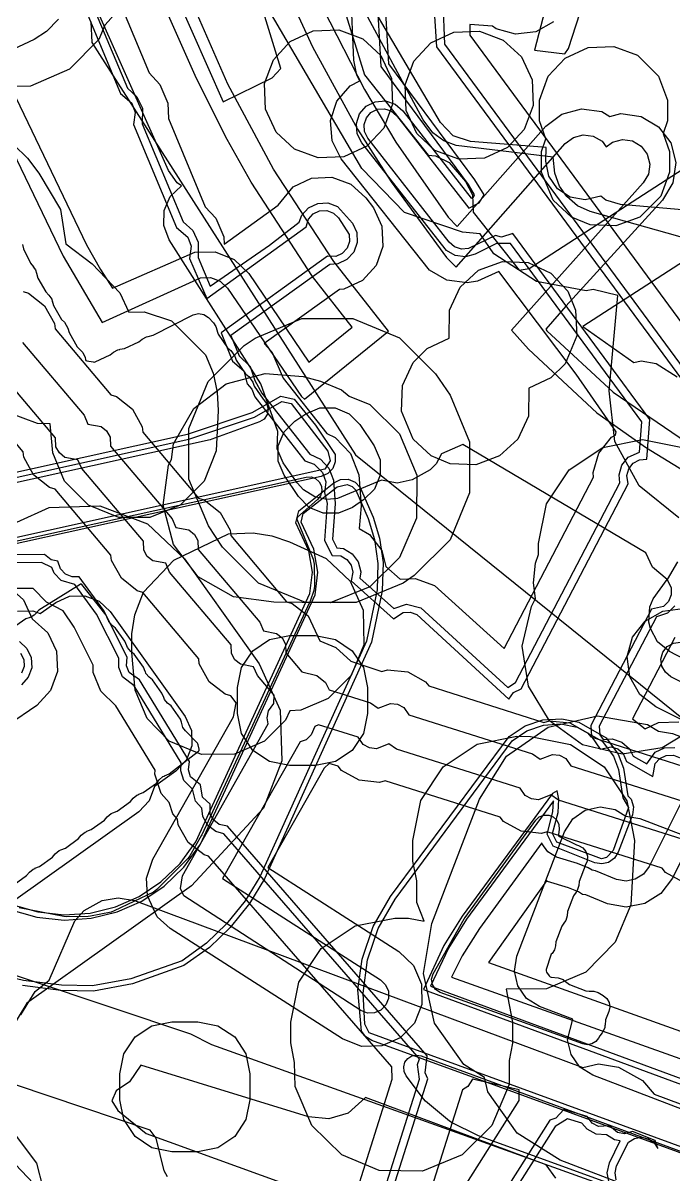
# Model space of a CAD drawing. Header units: metres. Extents: x -2677 to -840, y 169 to 1487.
# Drawn here: x -1559.93 to -1534.93, y 214.33 to 258.62 of the extents above; entities that cross this region are included whole.
import ezdxf

# ---------------------------------------------------------------- set-up
doc = ezdxf.new("R2010")
doc.units = ezdxf.units.M
doc.layers.add('AI_GREENING_EXCLUSIONS', color=1, linetype='Continuous')
doc.layers.add('AI_GREENING_LAWN', color=82, linetype='Continuous')

msp = doc.modelspace()

# ---------------------------------------------------------------- linework, layer by layer
at = {"layer": 'AI_GREENING_EXCLUSIONS'}
for points in [[(-1560.518, 265.939), (-1558.987, 265.635), (-1558.788, 265.501), (-1558.788, 265.501), (-1558.185, 265.382), (-1556.888, 264.514), (-1556.02, 263.217), (-1555.716, 261.686), (-1555.923, 260.315), (-1556.149, 259.59), (-1556.542, 258.8), (-1556.791, 258.533), (-1557.02, 257.984), (-1558.143, 256.84), (-1559.652, 256.193), (-1561.313, 256.177)], [(-1538.417, 264.78), (-1540.283, 257.568), (-1539.118, 257.437), (-1538.973, 257.637), (-1537.356, 262.673)], [(-1548.756, 262.943), (-1546.819, 256.622), (-1544.373, 253.535), (-1544.085, 253.515), (-1543.561, 253.254), (-1542.93, 252.529), (-1542.663, 252.008), (-1542.641, 251.348), (-1540.875, 249.119), (-1540.494, 249.185), (-1530.175, 255.85)], [(-1554.65, 261.03), (-1552.239, 255.587), (-1550.359, 256.509), (-1550.033, 256.873), (-1551.628, 262.079)], [(-1533.867, 250.164), (-1538.14, 251.366), (-1538.631, 251.592), (-1539.042, 251.942), (-1539.321, 252.34), (-1539.507, 252.847), (-1539.563, 253.462), (-1543.298, 253.903), (-1543.765, 254.089), (-1544.186, 254.4), (-1544.559, 254.893), (-1548.108, 261.5)], [(-1533.286, 251.318), (-1536.985, 251.645), (-1537.546, 251.809), (-1537.735, 251.96), (-1538.335, 251.82), (-1538.91, 251.928), (-1539.401, 252.248), (-1539.731, 252.731), (-1539.852, 253.304), (-1539.831, 253.837), (-1542.74, 254.058), (-1543.41, 254.285), (-1543.901, 254.794), (-1547.591, 261.091)], [(-1562.302, 257.746), (-1558.389, 249.654), (-1556.888, 247.103), (-1553.116, 248.825), (-1552.726, 248.832), (-1552.363, 248.688), (-1552.082, 248.417), (-1549.24, 244.264), (-1549.126, 244.15), (-1545.891, 246.767), (-1547.998, 249.453), (-1550.306, 253), (-1552.068, 256.272), (-1554.032, 260.793)], [(-1556.5, 260.085), (-1555.084, 256.697), (-1554.672, 256.259), (-1554.37, 255.537), (-1554.35, 254.941), (-1552.934, 251.552), (-1552.523, 251.115), (-1552.221, 250.393), (-1552.201, 250.119), (-1550.132, 251.611), (-1549.558, 252.322), (-1548.851, 252.653), (-1548.072, 252.689), (-1547.338, 252.424), (-1546.761, 251.899), (-1546.475, 251.511), (-1546.144, 250.804), (-1546.108, 250.025), (-1546.373, 249.291), (-1546.898, 248.714), (-1547.605, 248.383), (-1547.781, 248.374), (-1550.669, 246.292), (-1550.373, 245.971), (-1549.94, 244.959), (-1548.262, 242.833), (-1547.947, 242.68), (-1547.353, 242.061), (-1547.031, 241.241), (-1546.949, 240.055), (-1547.014, 239.188), (-1546.624, 238.958), (-1546.155, 238.334), (-1545.998, 237.728), (-1545.442, 237.23), (-1544.865, 237.258), (-1544.131, 236.994), (-1541.454, 234.568), (-1538.016, 241.157), (-1538.035, 241.332), (-1537.815, 242.081), (-1537.326, 242.689), (-1537.179, 242.769), (-1537.143, 242.901), (-1538.686, 245.113), (-1541.655, 249.06), (-1542.475, 248.693), (-1542.872, 248.625), (-1543.646, 248.725), (-1544.323, 249.113), (-1547.712, 253.396), (-1548.062, 254.093), (-1548.12, 254.871), (-1547.875, 255.612), (-1547.365, 256.203), (-1546.994, 256.39), (-1547.112, 256.613), (-1547.224, 257.19), (-1547.343, 259.863)], [(-1557.834, 259.854), (-1556.183, 255.901), (-1555.75, 255.532), (-1555.625, 255.182), (-1555.685, 254.71), (-1554.033, 250.756), (-1553.601, 250.388), (-1553.475, 250.038), (-1553.536, 249.566), (-1552.872, 248.032), (-1549.061, 250.78), (-1548.97, 251.074), (-1548.786, 251.275), (-1548.539, 251.392), (-1548.266, 251.404), (-1548.009, 251.311), (-1547.808, 251.127), (-1547.405, 250.492), (-1547.393, 250.219), (-1547.486, 249.962), (-1547.67, 249.761), (-1547.917, 249.644), (-1548.237, 249.649), (-1552.318, 246.705), (-1551.886, 245.623), (-1551.451, 245.244), (-1551.326, 244.747), (-1551.149, 244.544), (-1551.034, 244.246), (-1549.113, 241.782), (-1548.753, 241.656), (-1548.431, 241.334), (-1548.306, 240.984), (-1548.35, 240.551), (-1548.245, 240.153), (-1548.354, 238.716), (-1548.055, 238.15), (-1547.725, 238.127), (-1547.49, 237.989), (-1547.326, 237.77), (-1547.258, 237.506), (-1547.331, 237.176), (-1545.699, 235.716), (-1545.33, 235.959), (-1545.058, 235.972), (-1544.8, 235.88), (-1541.274, 232.627), (-1541.092, 232.877), (-1540.798, 233.014), (-1536.684, 240.898), (-1536.74, 241.217), (-1536.663, 241.479), (-1536.492, 241.692), (-1536.252, 241.823), (-1535.967, 241.849), (-1535.854, 243.377), (-1541.117, 250.521), (-1541.546, 250.388), (-1541.783, 250.448), (-1542.822, 249.946), (-1543.094, 249.926), (-1543.354, 250.012), (-1543.56, 250.19), (-1546.687, 254.196), (-1546.809, 254.44), (-1546.83, 254.712), (-1546.744, 254.971), (-1546.566, 255.178), (-1546.322, 255.301), (-1546.049, 255.321), (-1545.79, 255.235), (-1545.583, 255.057), (-1542.808, 251.502), (-1542.406, 251.702), (-1542.219, 252.017), (-1542.578, 252.588), (-1545.886, 257.046), (-1546.045, 259.921)], [(-1557.502, 259.887), (-1555.925, 256.112), (-1555.555, 255.779), (-1555.35, 255.339), (-1555.353, 254.743), (-1553.776, 250.968), (-1553.405, 250.635), (-1553.201, 250.195), (-1553.203, 249.598), (-1552.741, 248.496), (-1550.467, 250.075), (-1549.324, 250.96), (-1549.227, 251.229), (-1548.964, 251.517), (-1548.611, 251.683), (-1548.221, 251.701), (-1547.854, 251.568), (-1547.28, 250.917), (-1547.114, 250.564), (-1547.096, 250.174), (-1547.229, 249.807), (-1547.492, 249.519), (-1547.845, 249.353), (-1548.153, 249.339), (-1551.949, 246.601), (-1551.627, 245.823), (-1551.202, 245.412), (-1551.032, 244.869), (-1550.765, 244.39), (-1548.916, 242.043), (-1548.506, 241.851), (-1548.182, 241.502), (-1548.012, 241.043), (-1547.946, 240.131), (-1548.048, 238.779), (-1547.872, 238.445), (-1547.626, 238.411), (-1547.29, 238.212), (-1547.056, 237.901), (-1546.958, 237.523), (-1546.993, 237.276), (-1545.693, 236.114), (-1545.198, 236.279), (-1544.646, 236.137), (-1541.313, 233.072), (-1541.01, 233.257), (-1537.005, 240.933), (-1537.038, 241.244), (-1536.929, 241.618), (-1536.684, 241.922), (-1536.247, 242.12), (-1536.162, 243.289), (-1541.208, 250.139), (-1541.741, 250.134), (-1542.564, 249.725), (-1542.94, 249.623), (-1543.327, 249.673), (-1543.666, 249.867), (-1546.923, 254.011), (-1547.099, 254.36), (-1547.127, 254.749), (-1547.005, 255.119), (-1546.75, 255.415), (-1546.402, 255.59), (-1546.012, 255.619), (-1545.642, 255.497), (-1545.347, 255.242), (-1542.722, 251.879), (-1542.631, 251.925), (-1542.592, 252.017), (-1542.82, 252.41), (-1546.169, 256.946), (-1546.344, 259.908)], [(-1528.444, 230.969), (-1535.098, 234.456), (-1535.553, 234.823), (-1535.833, 235.337), (-1535.889, 235.588), (-1535.851, 236.172), (-1535.73, 236.481), (-1535.187, 237.226), (-1535.756, 237.696), (-1536.011, 238.25), (-1543.042, 242.412), (-1543.851, 242.056), (-1544.063, 241.675), (-1544.295, 241.44), (-1544.987, 241.054), (-1545.558, 240.928), (-1546.157, 241.044), (-1547.852, 240.331), (-1548.256, 240.299), (-1548.717, 240.399), (-1549.161, 240.669), (-1549.404, 240.941), (-1549.937, 241.708), (-1550.171, 242.244), (-1550.15, 242.909), (-1550.792, 244.743), (-1554.316, 250.284), (-1554.528, 250.83), (-1554.514, 251.415), (-1554.278, 251.95), (-1553.848, 252.357), (-1554.013, 252.468), (-1554.35, 252.946), (-1557.393, 259.815)], [(-1549.813, 259.874), (-1548.81, 257.695), (-1547.086, 254.533), (-1545.796, 252.506), (-1543.665, 249.607), (-1543.3, 249.236), (-1539.101, 253.983), (-1538.79, 254.219), (-1538.413, 254.319), (-1538.026, 254.266), (-1537.689, 254.069), (-1537.528, 253.858), (-1537.286, 254.04), (-1536.909, 254.137), (-1536.522, 254.083), (-1536.186, 253.884), (-1535.952, 253.573), (-1535.854, 253.195), (-1535.909, 252.808), (-1536.107, 252.472), (-1541.168, 246.811), (-1540.518, 246.075), (-1537.886, 243.629), (-1535.981, 242.288), (-1533.931, 241.033)], [(-1558.575, 258.76), (-1559.036, 258.291), (-1559.505, 257.978), (-1560.971, 257.303), (-1557.492, 250.094), (-1556.962, 249.145), (-1556.492, 248.424), (-1553.328, 249.802), (-1552.547, 249.816), (-1551.821, 249.529), (-1551.26, 248.987), (-1548.952, 245.576), (-1547.285, 246.925), (-1548.811, 248.871), (-1551.172, 252.5), (-1552.094, 254.135), (-1553.275, 256.479), (-1554.496, 259.258)], [(-1534.738, 239.6), (-1536.259, 240.821), (-1537.198, 242.532), (-1537.41, 244.471), (-1537.089, 248.14), (-1538.036, 248.375), (-1538.296, 248.321), (-1540.214, 248.68), (-1541.848, 249.746), (-1542.372, 250.512), (-1543.051, 250.572), (-1545.283, 251.329), (-1546.921, 253.024), (-1550.611, 259.322)], [(-1548.415, 259.194), (-1546.814, 256.06), (-1545.606, 254.04), (-1543.6, 251.155), (-1543.26, 250.791), (-1539.85, 254.646), (-1539.228, 255.118), (-1538.474, 255.317), (-1537.701, 255.211), (-1537.385, 255.027), (-1536.965, 255.136), (-1536.192, 255.026), (-1535.52, 254.63), (-1535.051, 254.006), (-1534.856, 253.251), (-1534.965, 252.478), (-1535.362, 251.806), (-1539.076, 247.725), (-1539.849, 246.844), (-1539.806, 246.778), (-1537.259, 244.42), (-1534.442, 242.5)], [(-1544.159, 259.476), (-1544.044, 257.697), (-1534.061, 244.147)], [(-1543.803, 259.424), (-1543.748, 257.801), (-1533.82, 244.325)], [(-1557.331, 258.667), (-1557.288, 257.873), (-1547.157, 242.022), (-1527.499, 226.167), (-1526.715, 225.878), (-1526.067, 225.443), (-1525.865, 225.139), (-1525.257, 224.669), (-1524.492, 224.63), (-1524.143, 224.729), (-1523.367, 224.638), (-1522.832, 224.456), (-1502.133, 223.437), (-1501.451, 223.482), (-1501.179, 223.39), (-1500.674, 223.365), (-1498.207, 223.284)], [(-1557.331, 258.667), (-1557.288, 257.873), (-1547.157, 242.022), (-1527.499, 226.167), (-1526.715, 225.878), (-1526.067, 225.443), (-1525.865, 225.139), (-1525.257, 224.669), (-1524.492, 224.63), (-1524.143, 224.729), (-1523.367, 224.638), (-1522.832, 224.456), (-1502.133, 223.437), (-1501.451, 223.482), (-1501.179, 223.39), (-1500.674, 223.365), (-1498.207, 223.284)], [(-1539.558, 258.664), (-1540.236, 258.279), (-1541.011, 258.183), (-1541.763, 258.39), (-1541.902, 258.498), (-1542.774, 258.562), (-1542.763, 258.15), (-1532.964, 244.814)], [(-1560.289, 253.931), (-1559.759, 253.421), (-1559.326, 252.849), (-1558.494, 251.447), (-1558.283, 250.122), (-1557.278, 249.365), (-1556.211, 248.246), (-1555.864, 247.501), (-1555.285, 247.517), (-1554.235, 247.165), (-1552.925, 245.86), (-1552.625, 245.15), (-1552.47, 244.431), (-1552.431, 243.714), (-1552.508, 242.169), (-1552.978, 241.004), (-1553.9, 240.082), (-1555.065, 239.612), (-1556.253, 239.612), (-1557.418, 240.082), (-1558.34, 241.004), (-1558.793, 242.088), (-1558.887, 243.211), (-1559.379, 243.214), (-1560.477, 243.631)], [(-1528.986, 253.047), (-1538.43, 246.947), (-1536.473, 245.569), (-1536.192, 245.632), (-1535.615, 245.53), (-1534.804, 245.013)], [(-1559.933, 248.296), (-1559.717, 248.234), (-1559.105, 247.749), (-1558.726, 247.067), (-1558.703, 246.865), (-1556.56, 244.32), (-1556.343, 244.258), (-1555.732, 243.773), (-1555.353, 243.091), (-1555.33, 242.889), (-1553.186, 240.344), (-1552.97, 240.282), (-1552.358, 239.797), (-1551.979, 239.115), (-1551.956, 238.913), (-1549.813, 236.368), (-1549.596, 236.306), (-1548.985, 235.821), (-1548.526, 234.87), (-1547.915, 234.615), (-1547.337, 234.081), (-1546.144, 233.691), (-1545.927, 233.754), (-1545.152, 233.669), (-1544.467, 233.294), (-1544.34, 233.136), (-1539.921, 231.73), (-1539.704, 231.793), (-1538.929, 231.708), (-1538.245, 231.333), (-1538.117, 231.174), (-1533.698, 229.768)], [(-1559.952, 246.329), (-1557.582, 243.535), (-1557.438, 243.196), (-1556.937, 243.102), (-1556.723, 242.932), (-1556.59, 242.693), (-1556.579, 242.353), (-1554.208, 239.559), (-1554.064, 239.22), (-1553.564, 239.126), (-1553.35, 238.956), (-1553.217, 238.717), (-1553.206, 238.377), (-1550.835, 235.582), (-1550.691, 235.244), (-1550.19, 235.15), (-1549.976, 234.98), (-1549.844, 234.741), (-1549.832, 234.4), (-1549.217, 233.676), (-1548.642, 233.537), (-1548.319, 233.258), (-1548.169, 232.98), (-1546.59, 232.482), (-1546.288, 232.273), (-1545.814, 232.459), (-1545.542, 232.43), (-1545.303, 232.298), (-1545.112, 232.016), (-1540.367, 230.52), (-1540.065, 230.311), (-1539.591, 230.498), (-1539.32, 230.468), (-1539.08, 230.337), (-1538.889, 230.054), (-1534.144, 228.559)], [(-1534.613, 227.239), (-1539.358, 228.734), (-1539.66, 228.944), (-1540.134, 228.757), (-1540.405, 228.787), (-1540.645, 228.918), (-1540.836, 229.2), (-1545.58, 230.696), (-1545.883, 230.905), (-1546.357, 230.718), (-1546.628, 230.748), (-1546.868, 230.88), (-1547.059, 231.162), (-1548.583, 231.642), (-1548.725, 231.568), (-1548.859, 231.247), (-1549.061, 231.063), (-1549.291, 230.981), (-1552.265, 225.723), (-1546.203, 221.832), (-1546.006, 221.642), (-1545.897, 221.392), (-1545.892, 221.119), (-1545.992, 220.865), (-1546.182, 220.668), (-1546.432, 220.559), (-1546.705, 220.554), (-1546.959, 220.654), (-1553.752, 225.06), (-1553.884, 225.342), (-1553.809, 225.836), (-1550.51, 231.67), (-1550.557, 231.909), (-1550.504, 232.177), (-1550.303, 232.454), (-1550.289, 232.775), (-1550.932, 233.533), (-1551.076, 233.871), (-1551.577, 233.966), (-1551.791, 234.135), (-1551.923, 234.374), (-1551.935, 234.715), (-1554.306, 237.509), (-1554.45, 237.847), (-1554.95, 237.942), (-1555.164, 238.111), (-1555.297, 238.35), (-1555.308, 238.691), (-1557.679, 241.485), (-1557.823, 241.823), (-1558.324, 241.918), (-1558.538, 242.088), (-1558.67, 242.326), (-1558.682, 242.667), (-1561.052, 245.461)], [(-1534.573, 225.585), (-1535.257, 225.961), (-1535.384, 226.119), (-1539.804, 227.525), (-1540.02, 227.462), (-1540.796, 227.547), (-1541.48, 227.922), (-1541.607, 228.08), (-1546.027, 229.486), (-1546.243, 229.423), (-1547.019, 229.508), (-1547.703, 229.884), (-1547.83, 230.042), (-1548.171, 230.149), (-1548.37, 229.969), (-1550.528, 226.153), (-1545.501, 222.926), (-1544.939, 222.384), (-1544.627, 221.669), (-1544.613, 220.889), (-1544.898, 220.162), (-1545.44, 219.601), (-1546.155, 219.289), (-1546.935, 219.274), (-1547.662, 219.56), (-1554.28, 223.808), (-1554.776, 224.26), (-1555.154, 225.065), (-1555.185, 225.735), (-1554.941, 226.476), (-1551.852, 231.938), (-1551.744, 232.48), (-1551.954, 232.747), (-1552.171, 232.809), (-1552.782, 233.294), (-1553.161, 233.976), (-1553.184, 234.178), (-1555.328, 236.723), (-1555.544, 236.785), (-1556.156, 237.27), (-1556.535, 237.953), (-1556.558, 238.154), (-1558.701, 240.7), (-1558.918, 240.761), (-1559.529, 241.247), (-1559.908, 241.929), (-1559.931, 242.13), (-1562.075, 244.676)], [(-1583.754, 235.928), (-1553.563, 242.618), (-1551.045, 243.466), (-1549.989, 244.067), (-1549.628, 243.991), (-1548.221, 242.159), (-1548.135, 241.784), (-1548.341, 241.459), (-1580.082, 234.418)], [(-1583.748, 236.137), (-1553.616, 242.811), (-1551.13, 243.648), (-1550.023, 244.265), (-1549.517, 244.158), (-1548.692, 243.161), (-1547.946, 242.025), (-1547.938, 241.751), (-1548.036, 241.494), (-1548.226, 241.295), (-1548.477, 241.185), (-1579.395, 234.365)], [(-1534.05, 231.564), (-1535.382, 230.749), (-1536.923, 230.506), (-1538.441, 230.871), (-1539.703, 231.789), (-1540.517, 233.12), (-1540.761, 234.662), (-1540.395, 236.179), (-1540.252, 236.49), (-1540.317, 237.098), (-1540.252, 237.85), (-1540.131, 238.179), (-1540.131, 238.605), (-1539.827, 240.136), (-1538.959, 241.433), (-1537.662, 242.301), (-1536.131, 242.605), (-1534.6, 242.301)], [(-1560.837, 224.863), (-1559.364, 224.443), (-1558.353, 224.331), (-1557.352, 224.398), (-1556.384, 224.636), (-1555.47, 225.038), (-1554.636, 225.595), (-1553.903, 226.3), (-1553.294, 227.144), (-1548.909, 236.68), (-1548.815, 237.504), (-1548.958, 238.32), (-1549.451, 239.402), (-1549.343, 239.865), (-1547.99, 240.943), (-1547.732, 241.066), (-1547.446, 241.075), (-1547.18, 240.969), (-1546.979, 240.765), (-1546.486, 239.622), (-1546.239, 238.817), (-1546.102, 237.871), (-1546.136, 236.788), (-1546.546, 234.809), (-1550.651, 225.713), (-1551.228, 224.768), (-1551.973, 223.842), (-1552.769, 223.081), (-1553.75, 222.378), (-1555.724, 221.681), (-1557.224, 221.402), (-1558.482, 221.426), (-1559.95, 221.611)], [(-1561.097, 224.722), (-1559.404, 224.246), (-1558.358, 224.13), (-1557.321, 224.199), (-1556.319, 224.446), (-1555.374, 224.862), (-1554.51, 225.438), (-1554.51, 225.438), (-1553.751, 226.168), (-1553.121, 227.042), (-1548.714, 236.628), (-1548.613, 237.51), (-1548.766, 238.384), (-1549.252, 239.426), (-1549.175, 239.756), (-1547.869, 240.784), (-1547.481, 240.878), (-1547.291, 240.802), (-1547.147, 240.657), (-1546.677, 239.564), (-1546.431, 238.759), (-1546.301, 237.844), (-1546.332, 236.829), (-1546.742, 234.85), (-1550.833, 225.796), (-1551.398, 224.873), (-1552.112, 223.986), (-1552.889, 223.241), (-1553.823, 222.565), (-1555.789, 221.87), (-1557.26, 221.599), (-1558.457, 221.625), (-1559.912, 221.807), (-1564.041, 222.783)], [(-1560.171, 239.433), (-1558.931, 239.991), (-1556.981, 240.05), (-1555.157, 239.358), (-1553.736, 238.021), (-1551.23, 234.505), (-1550.856, 233.981), (-1550.056, 232.202), (-1549.997, 230.252), (-1550.689, 228.428), (-1553.456, 225.445), (-1559.781, 220.937), (-1560.675, 219.472)], [(-1546.937, 209.937), (-1544.387, 218.027), (-1544.484, 218.251), (-1544.404, 218.907), (-1552.076, 227.735), (-1552.393, 227.8), (-1552.609, 227.967), (-1552.744, 228.204), (-1552.748, 228.587), (-1553.044, 228.852), (-1553.114, 229.335), (-1553.494, 229.642), (-1553.58, 229.901), (-1553.535, 230.225), (-1555.454, 233.364), (-1555.861, 233.648), (-1555.964, 233.901), (-1555.939, 234.232), (-1556.846, 236.045), (-1557.782, 237.327), (-1558.047, 237.329), (-1558.299, 237.434), (-1558.491, 237.628), (-1558.594, 237.933), (-1558.846, 237.983), (-1559.103, 238.179), (-1564.017, 238.17)], [(-1547.223, 210.027), (-1544.704, 218.019), (-1544.782, 218.579), (-1544.708, 218.799), (-1552.225, 227.449), (-1552.527, 227.532), (-1552.835, 227.77), (-1553.029, 228.109), (-1553.07, 228.433), (-1553.304, 228.703), (-1553.421, 229.16), (-1553.754, 229.493), (-1553.877, 229.863), (-1553.855, 230.174), (-1555.664, 233.133), (-1556.111, 233.483), (-1556.259, 233.844), (-1556.257, 234.197), (-1557.106, 235.895), (-1557.939, 237.034), (-1558.467, 237.186), (-1558.741, 237.463), (-1558.83, 237.68), (-1559.221, 237.879), (-1563.835, 237.87)], [(-1534.797, 237.906), (-1535.193, 237.22), (-1535.028, 236.901), (-1535.031, 236.628), (-1535.139, 236.377), (-1535.335, 236.186), (-1535.784, 236.087), (-1538.117, 231.615), (-1538.094, 231.186), (-1537.762, 230.702), (-1537.339, 230.795), (-1537.08, 230.708), (-1536.875, 230.528), (-1536.75, 230.23), (-1535.742, 229.651), (-1535.654, 230.146), (-1535.468, 230.346), (-1535.22, 230.459), (-1534.947, 230.469), (-1534.691, 230.373)], [(-1560.148, 236.002), (-1559.554, 236.019), (-1559.279, 235.913), (-1558.678, 236.34), (-1558.145, 236.581), (-1557.56, 236.598), (-1557.012, 236.391), (-1556.586, 235.99), (-1553.707, 231.95), (-1553.466, 231.416), (-1553.449, 230.831), (-1553.656, 230.284), (-1554.057, 229.858), (-1554.881, 229.27), (-1555.09, 228.716), (-1555.487, 228.296), (-1562.719, 223.141)], [(-1548.177, 210.327), (-1545.756, 218.01), (-1545.762, 218.488), (-1552.803, 226.59), (-1552.973, 226.637), (-1553.59, 227.114), (-1553.977, 227.792), (-1554.005, 228.015), (-1554.173, 228.208), (-1554.32, 228.648), (-1554.623, 228.998), (-1554.87, 229.739), (-1554.858, 229.898), (-1556.366, 232.364), (-1556.946, 232.932), (-1557.241, 233.654), (-1557.239, 233.926), (-1557.97, 235.386), (-1558.388, 236.021), (-1559.027, 236.357), (-1559.543, 236.878), (-1560.402, 236.877), (-1559.92, 236.44), (-1559.585, 235.705), (-1558.98, 235.171), (-1558.647, 234.465), (-1558.609, 233.686), (-1558.872, 232.951), (-1559.397, 232.373), (-1560.497, 231.638)], [(-1534.892, 236.207), (-1535.171, 235.935), (-1535.6, 235.791), (-1537.797, 231.581), (-1537.77, 231.245), (-1537.65, 231.069), (-1537.301, 231.093), (-1536.931, 230.968), (-1536.637, 230.712), (-1536.498, 230.431), (-1535.974, 230.13), (-1535.643, 230.589), (-1535.288, 230.751), (-1534.898, 230.765)], [(-1530.7, 229.855), (-1535.625, 232.325), (-1536.241, 232.804), (-1536.626, 233.482), (-1536.723, 234.257), (-1536.516, 235.009), (-1536.037, 235.625), (-1535.359, 236.011), (-1534.584, 236.107)], [(-1531.131, 235.692), (-1535.883, 226.183), (-1536.102, 225.893), (-1536.411, 225.7), (-1536.769, 225.631), (-1537.128, 225.694), (-1537.944, 226.027), (-1538.073, 226.047), (-1538.229, 226.143), (-1538.632, 226.307), (-1539.443, 226.554), (-1539.775, 226.758), (-1540.004, 227.074), (-1540.008, 227.095), (-1542.397, 223.8), (-1543.068, 222.754), (-1543.477, 221.94), (-1531.506, 217.667)], [(-1560.072, 234.838), (-1559.784, 234.575), (-1559.617, 234.223), (-1559.598, 233.833), (-1559.73, 233.466), (-1559.992, 233.177)], [(-1534.89, 234.991), (-1536.521, 231.865), (-1536.036, 231.488), (-1535.518, 231.724), (-1534.738, 231.752)], [(-1528.748, 230.331), (-1535.042, 233.487), (-1535.258, 233.655), (-1535.393, 233.892), (-1535.427, 234.163), (-1535.354, 234.426), (-1535.186, 234.642), (-1534.949, 234.777), (-1534.678, 234.811)], [(-1560.025, 234.397), (-1559.908, 234.15), (-1559.895, 233.877), (-1559.987, 233.62)], [(-1530.65, 234.416), (-1534.988, 225.736), (-1535.427, 225.155), (-1536.045, 224.769), (-1536.76, 224.631), (-1537.478, 224.757), (-1538.308, 225.095), (-1538.442, 225.118), (-1538.595, 225.213), (-1538.979, 225.369), (-1539.79, 225.616), (-1539.823, 225.637), (-1542.057, 222.495), (-1531.162, 218.606)], [(-1511.444, 206.705), (-1546.539, 219.503), (-1546.769, 219.642), (-1546.93, 219.857), (-1547.065, 221.45), (-1546.903, 222.624), (-1546.481, 223.878), (-1545.814, 225.034), (-1541.257, 231.188), (-1540.645, 231.595), (-1539.958, 231.824), (-1539.958, 231.824), (-1539.234, 231.865), (-1538.586, 231.741), (-1537.53, 231.139), (-1537.064, 230.504), (-1536.867, 229.964), (-1536.7, 228.91), (-1536.573, 228.774), (-1536.479, 228.478), (-1536.523, 228.17), (-1537.073, 226.735), (-1537.217, 226.505), (-1537.438, 226.348), (-1537.702, 226.286), (-1537.97, 226.329), (-1539.564, 226.972), (-1539.793, 227.437), (-1539.578, 228.297), (-1539.554, 228.714), (-1542.902, 224.169), (-1543.588, 223.054), (-1544.284, 221.583), (-1509.409, 208.726)], [(-1511.376, 206.893), (-1546.635, 219.79), (-1546.798, 220.13), (-1546.871, 221.324), (-1546.705, 222.597), (-1546.292, 223.812), (-1545.642, 224.932), (-1541.14, 231.025), (-1540.575, 231.408), (-1540.575, 231.408), (-1539.94, 231.624), (-1539.269, 231.668), (-1538.651, 231.552), (-1537.685, 231.013), (-1537.251, 230.434), (-1537.061, 229.915), (-1536.897, 228.835), (-1536.679, 228.461), (-1537.26, 226.806), (-1537.521, 226.53), (-1537.709, 226.486), (-1539.43, 227.121), (-1539.594, 227.453), (-1539.38, 228.261), (-1539.35, 228.782), (-1539.408, 229.093), (-1539.595, 228.994), (-1543.068, 224.281), (-1543.763, 223.151), (-1544.547, 221.467), (-1509.468, 208.534)], [(-1535.252, 213.347), (-1539.301, 214.898), (-1540.951, 215.938), (-1542.078, 217.531), (-1542.203, 218.079), (-1542.996, 218.579), (-1544.123, 220.171), (-1544.555, 222.074), (-1544.226, 223.997), (-1544.226, 223.997), (-1542.396, 228.774), (-1541.356, 230.425), (-1539.764, 231.552), (-1537.861, 231.984), (-1535.938, 231.654), (-1535.519, 231.39), (-1534.989, 231.3), (-1532.419, 230.315)], [(-1534, 216.616), (-1538.049, 218.167), (-1538.544, 218.479), (-1538.882, 218.956), (-1539.011, 219.527), (-1538.807, 220.315), (-1540.093, 220.807), (-1540.589, 221.119), (-1540.927, 221.597), (-1541.056, 222.168), (-1541.056, 222.168), (-1540.958, 222.745), (-1539.127, 227.522), (-1538.816, 228.017), (-1538.338, 228.355), (-1537.767, 228.485), (-1537.19, 228.386), (-1536.771, 228.122), (-1536.241, 228.031), (-1531.76, 226.315)], [(-1560.021, 220.482), (-1559.467, 221.382), (-1558.928, 221.817), (-1557.938, 224.098), (-1557.579, 224.502), (-1556.899, 224.885), (-1556.276, 224.984), (-1555.648, 224.882), (-1538.432, 218.463), (-1537.828, 218.606), (-1537.057, 218.481), (-1536.138, 217.96), (-1535.683, 217.437), (-1517.273, 210.58)], [(-1562.807, 222.874), (-1553.503, 219.76), (-1552.697, 219.341), (-1537.198, 213.785)], [(-1554.385, 214.263), (-1554.517, 214.494), (-1554.822, 215.74), (-1555.047, 216.058), (-1562.787, 218.649)], [(-1539.468, 214.208), (-1539.834, 214.716), (-1546.775, 217.305), (-1547.438, 216.707), (-1548.186, 216.485), (-1548.962, 216.565), (-1555.41, 218.558), (-1555.839, 217.917), (-1556.36, 217.57), (-1556.521, 217.183), (-1556.286, 216.811), (-1555.203, 215.919), (-1548.13, 213.368)], [(-1544.745, 211.08), (-1540.876, 217.187), (-1540.868, 217.604), (-1542.671, 218.014), (-1542.844, 217.735), (-1543.052, 217.606), (-1545.402, 210.149)], [(-1537.141, 214.14), (-1537.189, 214.409), (-1537.13, 214.676), (-1536.671, 215.586), (-1536.441, 215.732), (-1536.172, 215.78), (-1535.905, 215.721), (-1535.681, 215.564), (-1535.541, 215.343), (-1535.649, 215.66), (-1536.521, 215.999), (-1536.832, 215.909), (-1537.101, 215.957), (-1537.409, 216.214), (-1537.832, 216.193), (-1538.074, 216.32), (-1538.264, 216.582), (-1539.16, 216.849), (-1539.46, 216.509), (-1539.694, 216.438), (-1543.085, 211.084)], [(-1560.58, 216.341), (-1559.411, 214.779), (-1558.929, 212.889), (-1559.207, 210.958), (-1559.376, 210.479), (-1560.372, 208.801)], [(-1537.421, 214.032), (-1537.489, 214.416), (-1537.404, 214.797), (-1536.993, 215.639), (-1537.21, 215.677), (-1537.517, 215.873), (-1537.918, 215.905), (-1538.263, 216.087), (-1538.463, 216.328), (-1539.017, 216.493), (-1539.495, 216.191), (-1542.627, 211.246)], [(-1559.53, 213.997), (-1560.227, 214.727)]]:
    msp.add_lwpolyline(points, dxfattribs=at)
for points in [[(-1545.735, 255.496), (-1546.076, 254.579), (-1546.723, 253.88), (-1547.605, 253.471), (-1548.591, 253.432), (-1549.508, 253.773), (-1550.207, 254.42), (-1550.616, 255.302), (-1550.655, 256.288), (-1550.314, 257.205), (-1549.667, 257.904), (-1548.785, 258.313), (-1547.799, 258.352), (-1546.882, 258.011), (-1546.183, 257.364), (-1545.774, 256.482), (-1545.735, 255.496)], [(-1540.337, 255.443), (-1540.678, 254.526), (-1541.325, 253.827), (-1542.207, 253.418), (-1543.193, 253.379), (-1544.11, 253.72), (-1544.809, 254.367), (-1545.218, 255.249), (-1545.257, 256.235), (-1544.916, 257.152), (-1544.269, 257.851), (-1543.387, 258.26), (-1542.401, 258.299), (-1541.484, 257.958), (-1540.785, 257.311), (-1540.376, 256.429), (-1540.337, 255.443)], [(-1536.323, 257.376), (-1535.517, 256.57), (-1535.176, 255.653), (-1535.176, 254.861), (-1535.341, 254.366), (-1535.094, 253.674), (-1535.094, 252.882), (-1535.435, 251.965), (-1536.241, 251.159), (-1537.158, 250.818), (-1538.144, 250.857), (-1538.867, 251.159), (-1539.566, 251.806), (-1540.014, 252.882), (-1540.014, 253.674), (-1539.849, 254.169), (-1540.096, 254.861), (-1540.096, 255.653), (-1539.755, 256.57), (-1539.108, 257.269), (-1538.226, 257.678), (-1537.24, 257.717), (-1536.323, 257.376)], [(-1540.534, 249.412), (-1539.652, 249.003), (-1539.005, 248.304), (-1538.703, 247.581), (-1538.664, 246.595), (-1539.112, 245.519), (-1539.652, 244.979), (-1540.498, 244.585), (-1540.519, 243.505), (-1540.928, 242.623), (-1541.627, 241.976), (-1542.544, 241.635), (-1543.53, 241.674), (-1544.253, 241.976), (-1544.952, 242.623), (-1545.4, 243.699), (-1545.361, 244.685), (-1544.952, 245.567), (-1544.412, 246.107), (-1543.566, 246.501), (-1543.545, 247.581), (-1543.136, 248.463), (-1542.437, 249.11), (-1541.52, 249.451), (-1540.534, 249.412)], [(-1551.02, 246.502), (-1549.22, 247.251), (-1547.269, 247.255), (-1545.465, 246.511), (-1544.083, 245.133), (-1543.529, 244.307), (-1542.783, 242.51), (-1542.78, 240.559), (-1543.526, 238.752), (-1544.905, 237.371), (-1545.328, 237.088), (-1547.129, 236.341), (-1549.08, 236.34), (-1550.883, 237.085), (-1552.264, 238.464), (-1552.814, 239.286), (-1553.56, 241.082), (-1553.564, 243.033), (-1552.82, 244.837), (-1551.443, 246.219), (-1551.02, 246.502)], [(-1548.133, 236.323), (-1550.299, 236.348), (-1551.847, 236.551), (-1553.199, 237.33), (-1554.149, 238.568), (-1554.554, 240.075), (-1554.351, 241.623), (-1554.231, 241.83), (-1554.151, 242.44), (-1553.372, 243.792), (-1552.134, 244.742), (-1550.627, 245.147), (-1549.174, 245.021), (-1548.507, 244.853), (-1547.693, 244.513), (-1547.401, 244.275), (-1546.611, 243.945), (-1545.467, 242.822), (-1544.804, 241.236), (-1544.82, 239.575), (-1545.467, 238.066), (-1546.611, 236.943), (-1548.133, 236.323)], [(-1548.531, 243.82), (-1547.946, 243.821), (-1547.404, 243.597), (-1546.99, 243.184), (-1546.438, 242.361), (-1546.214, 241.822), (-1546.213, 241.237), (-1546.437, 240.694), (-1546.851, 240.28), (-1547.274, 239.997), (-1547.814, 239.773), (-1548.4, 239.773), (-1548.941, 239.996), (-1549.355, 240.41), (-1549.905, 241.232), (-1550.129, 241.771), (-1550.13, 242.356), (-1549.907, 242.897), (-1549.493, 243.312), (-1549.071, 243.595), (-1548.531, 243.82)], [(-1549.691, 238.671), (-1548.283, 238.03), (-1547.372, 237.165), (-1546.871, 236.047), (-1546.846, 234.712), (-1547.328, 233.538), (-1548.214, 232.652), (-1549.266, 232.196), (-1549.687, 232.172), (-1549.853, 231.815), (-1550.663, 231.005), (-1551.814, 230.507), (-1553.083, 230.49), (-1554.315, 231.005), (-1555.17, 231.882), (-1555.623, 232.966), (-1555.756, 234.419), (-1555.755, 235.137), (-1555.638, 235.864), (-1555.299, 236.739), (-1554.139, 237.961), (-1552.036, 238.975), (-1551.098, 239.018), (-1550.372, 238.898), (-1549.691, 238.671)], [(-1547.931, 230.222), (-1548.697, 230.07), (-1549.697, 230.07), (-1550.462, 230.222), (-1551.111, 230.655), (-1551.545, 231.304), (-1551.697, 232.07), (-1551.697, 233.07), (-1551.545, 233.835), (-1551.111, 234.484), (-1550.462, 234.917), (-1549.697, 235.07), (-1548.697, 235.07), (-1547.931, 234.917), (-1547.283, 234.484), (-1546.849, 233.835), (-1546.697, 233.07), (-1546.697, 232.07), (-1546.849, 231.304), (-1547.283, 230.655), (-1547.931, 230.222)], [(-1545.126, 224.202), (-1544.528, 224.083), (-1544.811, 224.799), (-1544.811, 225.642), (-1544.96, 226.392), (-1544.96, 227.194), (-1544.656, 228.725), (-1543.788, 230.022), (-1542.491, 230.89), (-1540.96, 231.194), (-1540.438, 231.189), (-1538.907, 230.885), (-1537.61, 230.017), (-1536.742, 228.72), (-1536.438, 227.189), (-1536.585, 224.722), (-1537.189, 223.277), (-1538.312, 222.133), (-1539.821, 221.486), (-1541.378, 221.47), (-1541.126, 220.202), (-1541.126, 219.396), (-1541.257, 218.737), (-1541.257, 217.812), (-1541.92, 216.226), (-1543.064, 215.103), (-1544.586, 214.483), (-1546.247, 214.499), (-1547.692, 215.103), (-1548.836, 216.226), (-1549.483, 217.735), (-1549.499, 218.655), (-1549.648, 219.405), (-1549.648, 220.207), (-1549.344, 221.738), (-1548.476, 223.035), (-1547.179, 223.903), (-1545.648, 224.207), (-1545.126, 224.202)], [(-1551.802, 215.808), (-1552.451, 215.374), (-1553.216, 215.222), (-1554.216, 215.222), (-1554.981, 215.374), (-1555.63, 215.808), (-1556.064, 216.457), (-1556.216, 217.222), (-1556.216, 218.222), (-1556.064, 218.987), (-1555.63, 219.636), (-1554.981, 220.07), (-1554.216, 220.222), (-1553.216, 220.222), (-1552.451, 220.07), (-1551.802, 219.636), (-1551.368, 218.987), (-1551.216, 218.222), (-1551.216, 217.222), (-1551.368, 216.457), (-1551.802, 215.808)]]:
    msp.add_lwpolyline(points, close=True, dxfattribs=at)
at = {"layer": 'AI_GREENING_LAWN'}
for points in [[(-1559.948, 250.096), (-1559.918, 249.934), (-1559.649, 249.383), (-1559.531, 249.244), (-1559.538, 249.238), (-1559.449, 249.133), (-1559.417, 248.996), (-1559.411, 248.997), (-1559.362, 248.807), (-1559.057, 248.277), (-1558.939, 248.16), (-1558.832, 248.004), (-1558.815, 247.929), (-1558.809, 247.931), (-1558.759, 247.755), (-1558.454, 247.224), (-1558.34, 247.112), (-1558.206, 246.879), (-1558.167, 246.723), (-1557.85, 246.172), (-1557.709, 246.032), (-1557.714, 246.027), (-1557.635, 245.956), (-1557.55, 245.754), (-1557.538, 245.684), (-1557.521, 245.642), (-1557.478, 245.625), (-1557.236, 245.585), (-1557.2, 245.584), (-1557.166, 245.594), (-1556.586, 245.858), (-1556.459, 245.964), (-1556.293, 246.056), (-1556.217, 246.065), (-1556.218, 246.072), (-1556.038, 246.104), (-1555.481, 246.358), (-1555.354, 246.464), (-1555.188, 246.556), (-1555.123, 246.564), (-1555.124, 246.57), (-1554.929, 246.61), (-1553.401, 247.392), (-1553.197, 247.447), (-1552.989, 247.412), (-1552.814, 247.295), (-1552.62, 247.094), (-1552.522, 246.948), (-1552.48, 246.778), (-1552.48, 246.773), (-1552.437, 246.649), (-1552.075, 246.126), (-1551.951, 246.023), (-1551.799, 245.803), (-1551.746, 245.651), (-1551.384, 245.129), (-1551.261, 245.026), (-1551.108, 244.806), (-1551.055, 244.654), (-1550.708, 244.15), (-1550.685, 244.13), (-1550.561, 243.965), (-1550.514, 243.765), (-1550.552, 243.562), (-1550.669, 243.393), (-1550.843, 243.284), (-1552.685, 242.616), (-1552.748, 242.598), (-1583.417, 235.819)], [(-1578.247, 234.72), (-1549.058, 241.159), (-1548.87, 241.164), (-1548.694, 241.1), (-1548.554, 240.976), (-1548.554, 240.976), (-1548.469, 240.808), (-1548.453, 240.621), (-1548.506, 240.441), (-1548.622, 240.294), (-1549.391, 239.624), (-1549.419, 239.587), (-1549.41, 239.542), (-1548.782, 238.002), (-1548.745, 237.814), (-1548.742, 236.962), (-1548.768, 236.801), (-1548.906, 236.391), (-1548.926, 236.34), (-1553.065, 227.402), (-1553.085, 227.363), (-1553.521, 226.603), (-1553.6, 226.5), (-1554.788, 225.302), (-1554.925, 225.203), (-1556.426, 224.479), (-1556.546, 224.439), (-1557.34, 224.281), (-1557.425, 224.271), (-1558.255, 224.251), (-1558.365, 224.261), (-1560.077, 224.604)], [(-1560.27, 225.501), (-1559.794, 225.842), (-1559.69, 225.97), (-1559.545, 226.093), (-1559.472, 226.117), (-1559.474, 226.123), (-1559.304, 226.189), (-1558.797, 226.552), (-1558.693, 226.681), (-1558.548, 226.803), (-1558.475, 226.827), (-1558.477, 226.833), (-1558.307, 226.9), (-1557.8, 227.263), (-1557.696, 227.391), (-1557.551, 227.514), (-1557.478, 227.538), (-1557.48, 227.544), (-1557.31, 227.611), (-1556.803, 227.974), (-1556.699, 228.102), (-1556.553, 228.225), (-1556.481, 228.249), (-1556.483, 228.255), (-1556.313, 228.321), (-1555.806, 228.684), (-1555.702, 228.813), (-1555.556, 228.935), (-1555.483, 228.959), (-1555.486, 228.965), (-1555.316, 229.032), (-1554.809, 229.395), (-1554.705, 229.524), (-1554.559, 229.646), (-1554.496, 229.667), (-1554.499, 229.672), (-1554.316, 229.748), (-1553.197, 230.623), (-1553.169, 230.654), (-1553.169, 230.696), (-1553.2, 230.867), (-1553.212, 230.901), (-1553.233, 230.93), (-1553.696, 231.404), (-1553.789, 231.536), (-1553.835, 231.69), (-1553.841, 231.744), (-1553.885, 231.856), (-1554.248, 232.363), (-1554.377, 232.467), (-1554.499, 232.612), (-1554.523, 232.685), (-1554.529, 232.683), (-1554.596, 232.853), (-1554.959, 233.36), (-1555.088, 233.464), (-1555.21, 233.609), (-1555.234, 233.682), (-1555.24, 233.68), (-1555.307, 233.85), (-1555.67, 234.357), (-1555.798, 234.461), (-1555.921, 234.606), (-1555.945, 234.679), (-1555.951, 234.677), (-1556.017, 234.847), (-1556.38, 235.354), (-1556.509, 235.458), (-1556.631, 235.603), (-1556.651, 235.664), (-1556.657, 235.662), (-1556.735, 235.847), (-1557.673, 237.025), (-1557.703, 237.052), (-1557.74, 237.037), (-1559.321, 236.049), (-1559.455, 235.904), (-1559.459, 235.908), (-1559.5, 235.856), (-1559.665, 235.761), (-1559.822, 235.707), (-1560.336, 235.355)], [(-1519.303, 207.42), (-1542.435, 215.832), (-1542.488, 215.855), (-1543.453, 216.339), (-1543.55, 216.403), (-1544.466, 217.169), (-1544.545, 217.253), (-1545.211, 218.14), (-1545.292, 218.304), (-1545.309, 218.485), (-1545.26, 218.661), (-1545.151, 218.807), (-1544.997, 218.905), (-1544.818, 218.94), (-1544.638, 218.91), (-1529.767, 213.436)]]:
    msp.add_lwpolyline(points, dxfattribs=at)
msp.add_lwpolyline([(-1539.739, 228.168), (-1539.565, 228.099), (-1539.428, 227.971), (-1539.349, 227.801), (-1539.337, 227.614), (-1539.361, 227.418), (-1539.358, 227.372), (-1539.322, 227.343), (-1538.674, 227.02), (-1538.59, 226.993), (-1538.426, 226.904), (-1538.307, 226.762), (-1538.248, 226.585), (-1538.257, 226.4), (-1538.334, 226.23), (-1538.341, 226.22), (-1538.57, 225.618), (-1538.586, 225.454), (-1538.639, 225.271), (-1538.687, 225.211), (-1538.682, 225.207), (-1538.786, 225.058), (-1539.016, 224.456), (-1539.031, 224.291), (-1539.085, 224.109), (-1539.132, 224.049), (-1539.127, 224.045), (-1539.232, 223.895), (-1539.461, 223.293), (-1539.475, 223.142), (-1539.518, 222.981), (-1539.611, 222.844), (-1539.638, 222.815), (-1539.654, 222.783), (-1539.836, 222.226), (-1539.841, 222.173), (-1539.821, 222.123), (-1539.722, 221.983), (-1539.685, 221.95), (-1539.639, 221.934), (-1539.371, 221.903), (-1539.183, 221.843), (-1539.091, 221.764), (-1538.94, 221.652), (-1538.317, 221.414), (-1538.187, 221.401), (-1538.18, 221.402), (-1538.006, 221.402), (-1537.842, 221.343), (-1537.642, 221.227), (-1537.508, 221.113), (-1537.421, 220.959), (-1537.393, 220.784), (-1537.428, 220.611), (-1537.555, 220.289), (-1537.575, 220.088), (-1537.58, 220.088), (-1537.584, 219.984), (-1537.681, 219.793), (-1537.773, 219.681), (-1537.822, 219.594), (-1537.933, 219.459), (-1538.084, 219.37), (-1538.256, 219.339), (-1538.428, 219.368), (-1543.908, 221.351), (-1544.09, 221.466), (-1544.207, 221.647), (-1544.237, 221.86), (-1544.174, 222.066), (-1542.984, 224.178), (-1542.953, 224.226), (-1540.238, 227.97), (-1540.101, 228.099), (-1539.927, 228.168), (-1539.739, 228.168)], close=True, dxfattribs=at)

doc.saveas('drawing.dxf')
